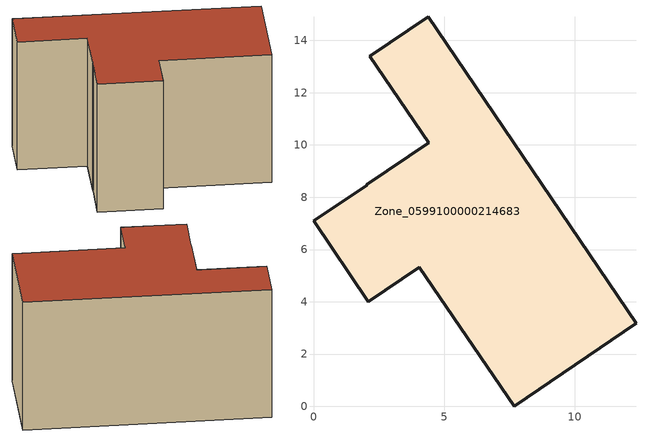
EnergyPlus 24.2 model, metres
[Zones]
Zone_0599100000214683
 floor ground (C_G): 12.34,3.17 7.68,0 4.05,5.32 2.1,4 0,7.1 2.01,8.43 2.06,8.49 4.41,10.09 2.16,13.4 4.39,14.91 z0
 wall outside (C_F): 2.16,13.4 4.41,10.09 2.06,8.49 2.01,8.43 0,7.1 2.1,4 4.05,5.32 7.68,0 12.34,3.17 4.39,14.91 2.16,13.4 z0:8.29
 roof outside (C_R): 2.06,8.49 2.01,8.43 0,7.1 2.1,4 4.05,5.32 7.68,0 12.34,3.17 4.39,14.91 2.16,13.4 4.41,10.09 z8.29
[BUILDING]
Pand.0599100000214683: North Axis=0; Terrain=City; Loads Convergence Tolerance Value=0.04; Temperature Convergence Tolerance Value=0.4; Solar Distribution=FullExterior; Maximum Number of Warmup Days=25; Minimum Number of Warmup Days=1
[Site:Location]
Rotterdam.The.Hague.AP_ZH_NLD Design_Conditions: Latitude=51.96; Longitude=4.45; Time Zone=1; Elevation=-4.5
[SITE:GROUNDTEMPERATURE:BUILDINGSURFACE]
18, 18, 18, 18, 18, 18, 18, 18, 18, 18, 18, 18
[MATERIAL] Thermal Absorptance=0.9; Solar Absorptance=0.7; Visible Absorptance=0.7
Name | Roughness | Thickness | Conductivity | Density | Specific Heat
G.TC.1975-1991 | MediumSmooth | 0.15 | 0.288461 | 540 | 1210
F.TC.1975-1991 | Rough | 0.3 | 0.230769 | 1920 | 840
R.TC.1975-1991 | MediumRough | 0.2 | 0.153846 | 1500 | 1000
[CONSTRUCTION]
C_G: G.TC.1975-1991
C_F: F.TC.1975-1991
C_R: R.TC.1975-1991
[ZONE]
Zone_0599100000214683: Type=1; Multiplier=1; Ceiling Height=Autocalculate; Volume=Autocalculate; Floor Area=autocalculate; Part of Total Floor Area=Yes
[ZONEINFILTRATION:DESIGNFLOWRATE]
Infil_Zone_0599100000214683: Zone or ZoneList or Space or SpaceList=Zone_0599100000214683; Schedule=AlwaysOn; Design Flow Rate Calculation Method=Flow/Area; Flow Rate per Floor Area=0.003; Constant Term Coefficient=1; Temperature Term Coefficient=0; Velocity Term Coefficient=0; Velocity Squared Term Coefficient=0
[HVACTEMPLATE:ZONE:IDEALLOADSAIRSYSTEM]
Zone_0599100000214683: Maximum Heating Supply Air Temperature=50; Minimum Cooling Supply Air Temperature=13; Maximum Heating Supply Air Humidity Ratio=0.0156; Minimum Cooling Supply Air Humidity Ratio=0.0077; Heating Limit=NoLimit; Cooling Limit=NoLimit; Dehumidification Control Type=ConstantSensibleHeatRatio; Cooling Sensible Heat Ratio=0.7; Dehumidification Setpoint=60; Humidification Control Type=None; Humidification Setpoint=30; Outdoor Air Method=None; Outdoor Air Flow Rate per Person=0.00944; Outdoor Air Flow Rate per Zone Floor Area=0; Outdoor Air Flow Rate per Zone=0; Demand Controlled Ventilation Type=None; Outdoor Air Economizer Type=NoEconomizer; Heat Recovery Type=None; Sensible Heat Recovery Effectiveness=0.7; Latent Heat Recovery Effectiveness=0.65
[ZONECONTROL:THERMOSTAT]
ThermostatControl_Zone_0599100000214683: Zone or ZoneList=Zone_0599100000214683; Control Type Schedule=DualSetpointControlType; Control 1=Thermostat_Zone_0599100000214683; Temperature Difference Between Cutout And Setpoint=0
[THERMOSTATSETPOINT:DUALSETPOINT]
Thermostat_Zone_0599100000214683: Heating Setpoint Temperature Schedule=HeatingSetpoint_Zone_0599100000214683; Cooling Setpoint Temperature Schedule=CoolingSetpoint_Zone_0599100000214683
[SCHEDULE:COMPACT]
HeatingSetpoint_Zone_0599100000214683: Through: 12/31, For: AllDays, Until: 24:00, 21
CoolingSetpoint_Zone_0599100000214683: Through: 12/31, For: AllDays, Until: 24:00, 24
DualSetpointControlType: Through: 12/31, For: AllDays, Until: 24:00, 4
AlwaysOn: Through: 12/31, For: AllDays, Until: 24:00, 1
